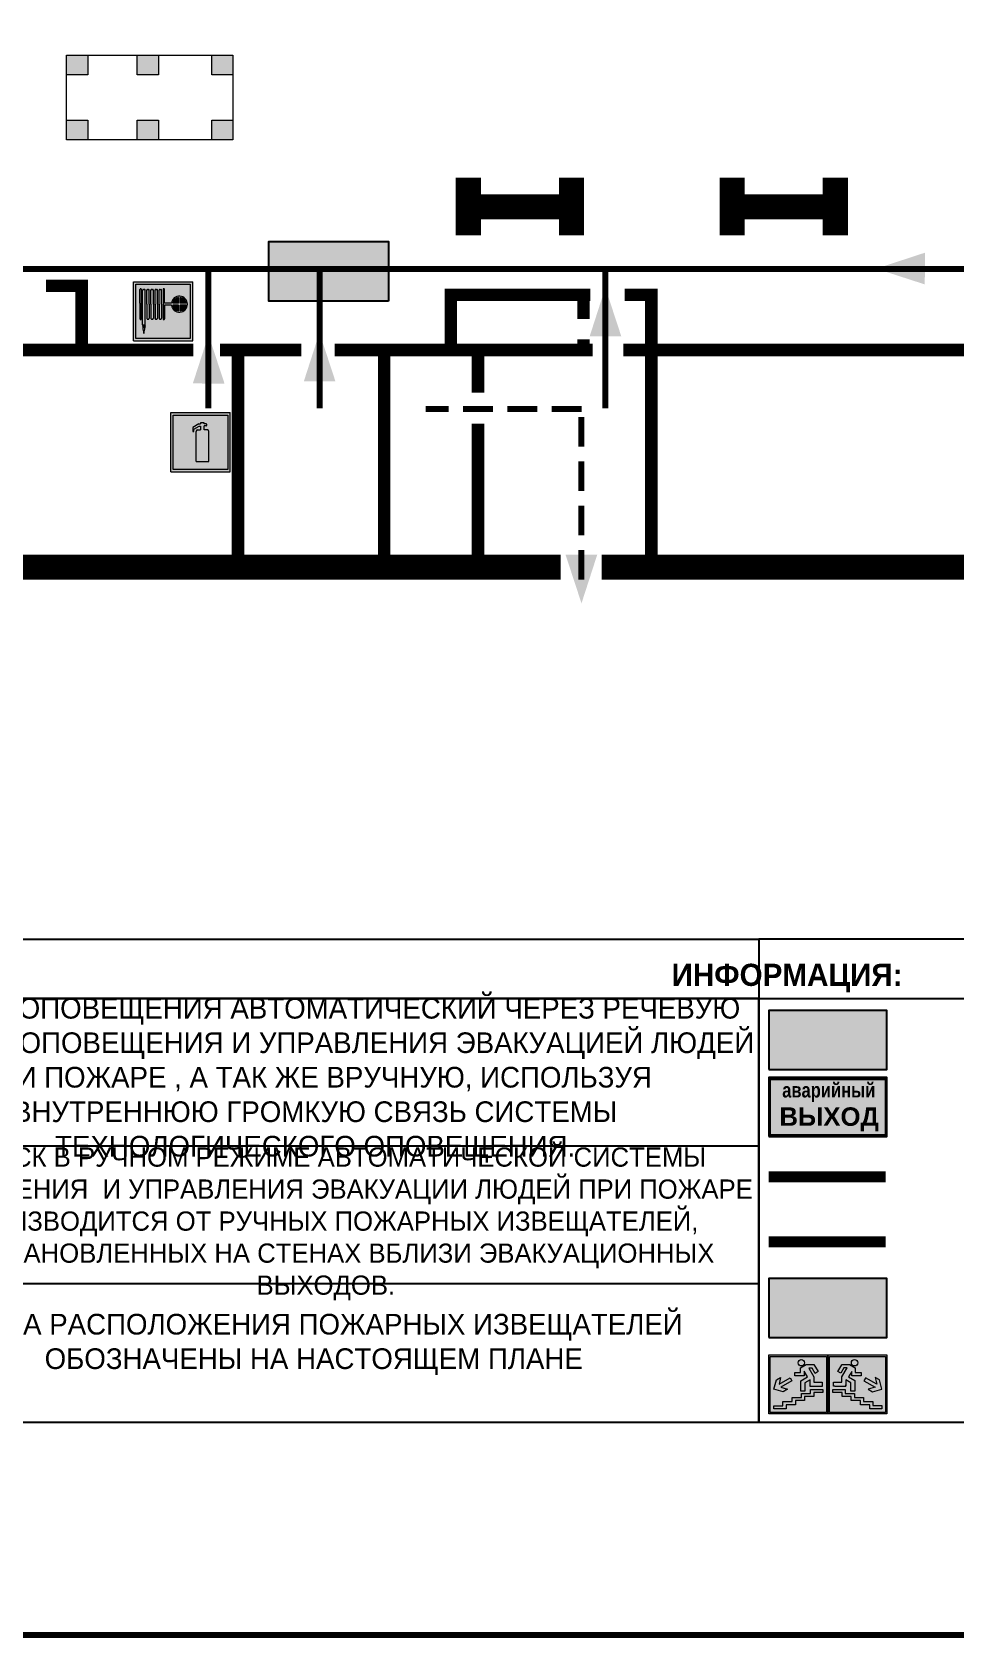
# Model space of a CAD drawing. Header units: millimetres. Extents: x 13114 to 67229, y 22859 to 38520.
# Drawn here: x 28498.7 to 28623.6, y 24276.1 to 24493.1 of the extents above; entities that cross this region are included whole.
import ezdxf

# ---------------------------------------------------------------- set-up
doc = ezdxf.new("R2010")
doc.units = ezdxf.units.MM
doc.linetypes.add('GOST2.303 4', pattern=[7, 5, -2, 0])
doc.linetypes.add('{ Wide Dash }', pattern=[12, 4, -2, 4, -2])
doc.layers.add('План_Штампы', color=7, linetype='Continuous')
doc.styles.add('обычный', font='arial.ttf')

# ---------------------------------------------------------------- blocks, each defined once
blk = doc.blocks.new('A$C41C009D9')
at = {"true_color": 0xffffff}
blk.add_hatch(color=7, dxfattribs=at).paths.add_polyline_path([(0, 8), (-16, 8), (-16, 0), (0, 0)])
h = blk.add_hatch(color=126)
h.dxf.hatch_style = 1
h.paths.add_polyline_path([(-15.8, 7.8), (-15.8, 0.2), (-0.2, 0.2), (-0.2, 7.8)])
at = {"color": 126}
for points in [[(-16, 0), (0, 0), (0, 8), (-16, 8)], [(-16, 0), (0, 0), (0, 8), (-16, 8)], [(-15.8, 7.8), (-0.2, 7.8), (-0.2, 0.2), (-15.8, 0.2)]]:
    blk.add_lwpolyline(points, close=True, dxfattribs=at)
at = {"color": 7, "true_color": 0xffffff, "insert": (-15.8, 7.3), "char_height": 2.5, "width": 15.5999, "attachment_point": 1, "style": 'обычный'}
blk.add_mtext('\\pi1.6133;{\\fArial|b1|i0|c204|p34;\\H0.8x;\\W0.8;аварийный\\H1.25x;\\W1;\\P\\pi1.2327;ВЫХОД}', dxfattribs=at)
blk = doc.blocks.new('A$C32E8229D')
at = {"true_color": 0xffffff}
blk.add_hatch(color=7, dxfattribs=at).paths.add_polyline_path([(0, 0), (0, -8), (16, -8), (16, 0)])
h = blk.add_hatch(color=126)
h.paths.add_polyline_path([(0.2, -0.2), (15.8, -0.2), (15.8, -7.8), (0.2, -7.8)])
h.paths.add_polyline_path([(13.49, -2.05), (12.08, -2.05), (11.37, -2.63, 0.162397), (11.29, -2.84), (11.29, -3.63), (10.35, -3.63), (10.35, -4.05), (11.68, -4.05), (11.68, -3.48), (12.26, -4.28), (11.29, -5.1), (11.29, -6.78), (11.85, -6.78), (11.85, -5.44), (12.8, -4.64), (12.8, -5.94), (14.46, -5.94), (14.46, -5.39), (13.45, -5.39), (13.45, -3.97), (12.46, -2.59), (13.15, -2.59), (13.69, -3.34), (14.18, -3)], flags=16)
h.paths.add_polyline_path([(10.74, -1.82, 1), (11.8, -1.82, 1)], flags=16)
h.paths.add_polyline_path([(9.39, -3.59), (5.99, -3.59), (6.56, -3.03), (5.91, -3.03), (5.1, -3.83), (5.91, -4.64), (6.56, -4.64), (5.99, -4.09), (9.39, -4.09)], flags=16)
h.paths.add_polyline_path([(4.29, -1.08), (1.72, -1.08), (1.72, -6.6), (4.29, -6.6)], flags=16)
at = {"color": 126}
blk.add_lwpolyline([(16, -8), (0, -8), (0, 0), (16, 0)], close=True, dxfattribs=at)
blk = doc.blocks.new('A$C7B4425F7')
at = {"true_color": 0xffffff}
blk.add_hatch(color=7, dxfattribs=at).paths.add_polyline_path([(0, 0), (-16, 0), (-16, -8), (0, -8)])
h = blk.add_hatch(color=126)
h.paths.add_polyline_path([(-0.2, -0.2), (-15.8, -0.2), (-15.8, -7.8), (-0.2, -7.8)])
h.paths.add_polyline_path([(-11.76, -2.03), (-11.76, -3.66), (-11.17, -3.66, -0.568275), (-11.17, -6.18), (-12.58, -6.18), (-12.58, -2.03)], flags=16)
h.paths.add_polyline_path([(-13.33, -4.12, -0.495768), (-13.59, -6.18), (-15.03, -6.18), (-15.03, -2.03), (-13.59, -2.03, -0.487973)], flags=16)
h.paths.add_polyline_path([(-10.25, -2.03), (-9.48, -2.03), (-9.48, -6.18), (-10.25, -6.18)], flags=16)
h.paths.add_polyline_path([(-13.84, -3.69), (-14.24, -3.69), (-14.24, -3.03), (-13.9, -3.03, -0.692621)], flags=0)
h.paths.add_polyline_path([(-9.15, -2.03), (-8.4, -2.03), (-8.04, -3.07), (-7.68, -2.03), (-6.93, -2.03), (-7.64, -4.1), (-6.93, -6.18), (-7.68, -6.18), (-8.04, -5.14), (-8.4, -6.18), (-9.15, -6.18), (-8.44, -4.1)], flags=16)
h.paths.add_polyline_path([(-11.76, -4.46), (-11.42, -4.46, -0.692621), (-11.36, -5.12), (-11.76, -5.12)], flags=0)
h.paths.add_polyline_path([(-13.9, -5.2), (-14.24, -5.2), (-14.24, -4.55), (-13.84, -4.55, -0.708038)], flags=0)
edge = h.paths.add_edge_path(flags=16)
edge.add_ellipse((-5.51, -4.08), major_axis=(0, 2.05), ratio=0.586184, start_angle=0, end_angle=360)
edge = h.paths.add_edge_path(flags=0)
edge.add_ellipse((-5.51, -4.08), major_axis=(0, 1.14), ratio=0.454828, start_angle=0, end_angle=360)
h.paths.add_polyline_path([(-4.13, -4.96, 0.377264), (-3.48, -4.52, 0.0555), (-3.16, -2.03), (-1.66, -2.03), (-1.66, -4.96), (-0.96, -4.96), (-0.96, -7.01), (-1.75, -7.01), (-1.75, -6.18), (-3.3, -6.18), (-3.3, -7.02), (-4.13, -7.02)], flags=16)
h.paths.add_polyline_path([(-2.73, -2.91), (-2.28, -2.91), (-2.28, -4.96), (-3.05, -4.96, 0.079136)], flags=0)
at = {"color": 126}
blk.add_lwpolyline([(-16, -8), (0, -8), (0, 0), (-16, 0)], close=True, dxfattribs=at)
blk = doc.blocks.new('вниз 3')
at = {"lineweight": 0, "true_color": 0xffffff}
h = blk.add_hatch(color=7, dxfattribs=at)
h.dxf.hatch_style = 1
h.paths.add_polyline_path([(40997.5, -4475.69), (40997.25, -4475.28), (40995.76, -4476.15), (40995.97, -4475.23), (40995.39, -4475.56), (40995.05, -4476.83), (40996.33, -4477.17), (40996.91, -4476.83), (40996, -4476.55)], flags=0)
h.paths.add_polyline_path([(40999.81, -4473.95), (41000.22, -4473.95), (41000.64, -4474.67), (41001.03, -4474.43), (41000.46, -4473.49), (41000.42, -4473.49), (40999.43, -4473.49), (40998.68, -4473.92), (40998.68, -4474.57), (40997.88, -4474.57), (40997.88, -4475), (40999.14, -4475), (40999.14, -4474.43), (40999.14, -4474.38), (40999.59, -4475.15), (40998.72, -4475.67), (40998.72, -4477.06), (40999.24, -4477.06), (40999.24, -4475.96), (40999.95, -4475.56), (40999.95, -4476.43), (41001.61, -4476.43), (41001.61, -4475.88), (41000.47, -4475.88), (41000.47, -4475.12)], flags=0)
h.paths.add_polyline_path([(40999.2, -4473.24, 1), (40998.35, -4473.24, 1)], flags=0)
h.paths.add_polyline_path([(41000.46, -4477.26), (41001.69, -4477.26), (41001.69, -4476.84), (41000.03, -4476.84), (41000.03, -4477.39), (40998.78, -4477.39), (40998.78, -4477.95), (40997.53, -4477.95), (40997.53, -4478.5), (40996.29, -4478.5), (40996.29, -4479.06), (40995.05, -4479.06), (40995.05, -4479.48), (40995.29, -4479.48), (40996.72, -4479.48), (40996.72, -4478.92), (40997.97, -4478.92), (40997.97, -4478.36), (40999.2, -4478.36), (40999.2, -4477.81), (41000.46, -4477.81)], flags=0)
h.paths.add_polyline_path([(41002.37, -4472.17), (40994.37, -4472.17), (40994.37, -4480.17), (41002.37, -4480.17)])
h.paths.add_polyline_path([(41002.16, -4479.96), (40994.57, -4479.96), (40994.57, -4472.37), (41002.16, -4472.37)], flags=16)
h.paths.add_polyline_path([(41001.61, -4475.88), (41001.61, -4476.43), (40999.95, -4476.43), (40999.95, -4475.56), (40999.24, -4475.96), (40999.24, -4477.06), (40998.72, -4477.06), (40998.72, -4475.67), (40999.59, -4475.15), (40999.14, -4474.38), (40999.14, -4474.43), (40999.14, -4475), (40997.88, -4475), (40997.88, -4474.57), (40998.68, -4474.57), (40998.68, -4473.92), (40999.43, -4473.49), (41000.42, -4473.49), (41000.46, -4473.49), (41001.03, -4474.43), (41000.64, -4474.67), (41000.22, -4473.95), (40999.81, -4473.95), (41000.47, -4475.12), (41000.47, -4475.88)], flags=0)
h.paths.add_polyline_path([(41001.69, -4476.84), (41001.69, -4477.26), (41000.46, -4477.26), (41000.46, -4477.81), (40999.2, -4477.81), (40999.2, -4478.36), (40997.97, -4478.36), (40997.97, -4478.92), (40996.72, -4478.92), (40996.72, -4479.48), (40995.05, -4479.48), (40995.05, -4479.06), (40996.29, -4479.06), (40996.29, -4478.5), (40997.53, -4478.5), (40997.53, -4477.95), (40998.78, -4477.95), (40998.78, -4477.39), (41000.03, -4477.39), (41000.03, -4476.84)], flags=0)
h.paths.add_polyline_path([(40998.35, -4473.24, -1), (40999.2, -4473.24, -1)], flags=0)
h.paths.add_polyline_path([(40997.5, -4475.69), (40996, -4476.55), (40996.91, -4476.83), (40996.33, -4477.17), (40995.05, -4476.83), (40995.39, -4475.56), (40995.97, -4475.23), (40995.76, -4476.15), (40997.25, -4475.28)], flags=0)
at = {"lineweight": 0}
h = blk.add_hatch(color=126, dxfattribs=at)
h.dxf.hatch_style = 1
h.paths.add_polyline_path([(41002.16, -4472.37), (40994.57, -4472.37), (40994.57, -4479.96), (41002.16, -4479.96)])
h.paths.add_polyline_path([(40995.97, -4475.23), (40995.76, -4476.15), (40997.25, -4475.28), (40997.5, -4475.69), (40996, -4476.55), (40996.91, -4476.83), (40996.33, -4477.17), (40995.05, -4476.83), (40995.39, -4475.56)], flags=16)
h.paths.add_polyline_path([(40997.88, -4474.57), (40998.68, -4474.57), (40998.68, -4473.92), (40999.43, -4473.49), (41000.42, -4473.49), (41000.46, -4473.49), (41001.03, -4474.43), (41000.64, -4474.67), (41000.22, -4473.95), (40999.81, -4473.95), (41000.47, -4475.12), (41000.47, -4475.88), (41001.61, -4475.88), (41001.61, -4476.43), (40999.95, -4476.43), (40999.95, -4475.56), (40999.24, -4475.96), (40999.24, -4477.06), (40998.72, -4477.06), (40998.72, -4475.67), (40999.59, -4475.15), (40999.14, -4474.38), (40999.14, -4474.43), (40999.14, -4475), (40997.88, -4475)], flags=16)
h.paths.add_polyline_path([(40998.35, -4473.24, -1), (40999.2, -4473.24, -1)], flags=16)
h.paths.add_polyline_path([(40997.53, -4477.95), (40998.78, -4477.95), (40998.78, -4477.39), (41000.03, -4477.39), (41000.03, -4476.84), (41001.69, -4476.84), (41001.69, -4477.26), (41000.46, -4477.26), (41000.46, -4477.81), (40999.2, -4477.81), (40999.2, -4478.36), (40997.97, -4478.36), (40997.97, -4478.92), (40996.72, -4478.92), (40996.72, -4479.48), (40995.05, -4479.48), (40995.05, -4479.06), (40996.29, -4479.06), (40996.29, -4478.5), (40997.53, -4478.5)], flags=16)
at = {"lineweight": 0, "true_color": 0xffffff}
h = blk.add_hatch(color=7, dxfattribs=at)
h.dxf.hatch_style = 1
h.paths.add_polyline_path([(40999.2, -4473.24, 1), (40998.35, -4473.24, 1)])
h.paths.add_polyline_path([(40999.81, -4473.95), (41000.22, -4473.95), (41000.64, -4474.67), (41001.03, -4474.43), (41000.46, -4473.49), (41000.42, -4473.49), (40999.43, -4473.49), (40998.68, -4473.92), (40998.68, -4474.57), (40997.88, -4474.57), (40997.88, -4475), (40999.14, -4475), (40999.14, -4474.43), (40999.14, -4474.38), (40999.59, -4475.15), (40998.72, -4475.67), (40998.72, -4477.06), (40999.24, -4477.06), (40999.24, -4475.96), (40999.95, -4475.56), (40999.95, -4476.43), (41001.61, -4476.43), (41001.61, -4475.88), (41000.47, -4475.88), (41000.47, -4475.12)])
h.paths.add_polyline_path([(40999.2, -4477.81), (41000.46, -4477.81), (41000.46, -4477.26), (41001.69, -4477.26), (41001.69, -4476.84), (41000.03, -4476.84), (41000.03, -4477.39), (40998.78, -4477.39), (40998.78, -4477.95), (40997.53, -4477.95), (40997.53, -4478.5), (40996.29, -4478.5), (40996.29, -4479.06), (40995.05, -4479.06), (40995.05, -4479.48), (40995.29, -4479.48), (40996.72, -4479.48), (40996.72, -4478.92), (40997.97, -4478.92), (40997.97, -4478.36), (40999.2, -4478.36)])
h.paths.add_polyline_path([(40997.5, -4475.69), (40997.25, -4475.28), (40995.76, -4476.15), (40995.97, -4475.23), (40995.39, -4475.56), (40995.05, -4476.83), (40996.33, -4477.17), (40996.91, -4476.83), (40996, -4476.55)])
at = {"color": 126, "lineweight": 0}
for points in [[(40994.37, -4472.17), (41002.37, -4472.17), (41002.37, -4480.17), (40994.37, -4480.17)], [(40994.57, -4472.37), (41002.16, -4472.37), (41002.16, -4479.96), (40994.57, -4479.96)]]:
    blk.add_lwpolyline(points, close=True, dxfattribs=at)
for points in [[(40999.14, -4474.43), (40999.14, -4475), (40997.88, -4475), (40997.88, -4474.57), (40998.68, -4474.57), (40998.68, -4473.92), (40999.43, -4473.49), (41000.42, -4473.49), (41000.46, -4473.49), (41001.03, -4474.43), (41000.64, -4474.67), (41000.22, -4473.95), (40999.81, -4473.95), (41000.47, -4475.12), (41000.47, -4475.88), (41001.61, -4475.88), (41001.61, -4476.43), (40999.95, -4476.43), (40999.95, -4475.56), (40999.24, -4475.96), (40999.24, -4477.06), (40998.72, -4477.06), (40998.72, -4475.67), (40999.59, -4475.15), (40999.14, -4474.38), (40999.14, -4474.43)], [(40995.05, -4476.83), (40995.39, -4475.56), (40995.97, -4475.23), (40995.76, -4476.15), (40997.25, -4475.28), (40997.5, -4475.69), (40996, -4476.55), (40996.91, -4476.83), (40996.33, -4477.17), (40995.05, -4476.83)], [(40995.29, -4479.48), (40995.05, -4479.48), (40995.05, -4479.06), (40996.29, -4479.06), (40996.29, -4478.5), (40997.53, -4478.5), (40997.53, -4477.95), (40998.78, -4477.95), (40998.78, -4477.39), (41000.03, -4477.39), (41000.03, -4476.84), (41001.69, -4476.84), (41001.69, -4477.26), (41000.46, -4477.26), (41000.46, -4477.81), (40999.2, -4477.81), (40999.2, -4478.36), (40997.97, -4478.36), (40997.97, -4478.92), (40996.72, -4478.92), (40996.72, -4479.48), (40995.05, -4479.48)]]:
    blk.add_lwpolyline(points, dxfattribs=at)
blk.add_circle((40998.77, -4473.24), 0.426, dxfattribs=at)
blk = doc.blocks.new('вниз')
at = {"lineweight": 0, "true_color": 0xffffff}
h = blk.add_hatch(color=7, dxfattribs=at)
h.dxf.hatch_style = 1
h.paths.add_polyline_path([(40994.51, -4472.22), (40986.51, -4472.22), (40986.51, -4480.22), (40994.51, -4480.22)])
h.paths.add_polyline_path([(40994.31, -4472.42), (40994.31, -4480.01), (40986.71, -4480.01), (40986.71, -4472.42)], flags=16)
h.paths.add_polyline_path([(40988.43, -4473.53), (40989.43, -4473.53), (40990.19, -4473.96), (40990.19, -4474.6), (40991, -4474.6), (40991, -4475.06), (40989.73, -4475.06), (40989.73, -4474.46), (40989.3, -4475.18), (40990.17, -4475.7), (40990.17, -4477.11), (40989.63, -4477.11), (40989.63, -4476.01), (40988.94, -4475.59), (40988.94, -4476.46), (40988.94, -4476.46), (40987.47, -4476.46), (40987.26, -4476.46), (40987.26, -4475.92), (40988.4, -4475.92), (40988.4, -4475.2), (40989.1, -4473.99), (40988.66, -4473.99), (40988.24, -4474.7), (40987.86, -4474.47), (40988.41, -4473.56)], flags=0)
h.paths.add_polyline_path([(40990.55, -4473.29, -1), (40989.69, -4473.29, -1)], flags=0)
h.paths.add_polyline_path([(40988.85, -4476.89), (40988.85, -4477.43), (40990.1, -4477.43), (40990.1, -4477.99), (40991.34, -4477.99), (40991.34, -4478.54), (40992.59, -4478.54), (40992.59, -4479.09), (40993.83, -4479.09), (40993.83, -4479.52), (40992.17, -4479.52), (40992.17, -4478.97), (40990.91, -4478.97), (40990.91, -4478.41), (40989.68, -4478.41), (40989.68, -4477.86), (40988.43, -4477.86), (40988.43, -4477.31), (40987.6, -4477.31), (40987.18, -4477.31), (40987.18, -4476.89)], flags=0)
h.paths.add_polyline_path([(40991.61, -4475.33), (40993.12, -4476.2), (40992.9, -4475.27), (40993.48, -4475.6), (40993.83, -4476.88), (40992.56, -4477.22), (40991.97, -4476.88), (40992.9, -4476.61), (40991.38, -4475.74), (40991.58, -4475.39)], flags=0)
h.paths.add_polyline_path([(40990.19, -4473.96), (40989.43, -4473.53), (40988.43, -4473.53), (40988.41, -4473.56), (40987.86, -4474.47), (40988.24, -4474.7), (40988.66, -4473.99), (40989.1, -4473.99), (40988.4, -4475.2), (40988.4, -4475.92), (40987.26, -4475.92), (40987.26, -4476.46), (40987.47, -4476.46), (40988.94, -4476.46), (40988.94, -4476.27), (40988.94, -4475.59), (40989.63, -4476.01), (40989.63, -4477.11), (40990.17, -4477.11), (40990.17, -4475.7), (40989.3, -4475.18), (40989.73, -4474.46), (40989.73, -4475.06), (40991, -4475.06), (40991, -4474.6), (40990.19, -4474.6)], flags=0)
h.paths.add_polyline_path([(40990.55, -4473.29, 1), (40989.69, -4473.29, 1)], flags=0)
h.paths.add_polyline_path([(40991.61, -4475.33), (40991.58, -4475.39), (40991.38, -4475.74), (40992.9, -4476.61), (40991.97, -4476.88), (40992.56, -4477.22), (40993.83, -4476.88), (40993.48, -4475.6), (40992.9, -4475.27), (40993.12, -4476.2)], flags=0)
h.paths.add_polyline_path([(40990.1, -4477.43), (40988.85, -4477.43), (40988.85, -4476.89), (40987.18, -4476.89), (40987.18, -4477.31), (40987.6, -4477.31), (40988.43, -4477.31), (40988.43, -4477.86), (40989.68, -4477.86), (40989.68, -4478.41), (40990.91, -4478.41), (40990.91, -4478.97), (40992.17, -4478.97), (40992.17, -4479.52), (40993.83, -4479.52), (40993.83, -4479.09), (40992.59, -4479.09), (40992.59, -4478.54), (40991.34, -4478.54), (40991.34, -4477.99), (40990.1, -4477.99)], flags=0)
at = {"lineweight": 0}
h = blk.add_hatch(color=126, dxfattribs=at)
h.dxf.hatch_style = 1
h.paths.add_polyline_path([(40994.31, -4472.42), (40986.71, -4472.42), (40986.71, -4480.01), (40994.31, -4480.01)])
h.paths.add_polyline_path([(40988.43, -4473.53), (40989.43, -4473.53), (40990.19, -4473.96), (40990.19, -4474.6), (40991, -4474.6), (40991, -4475.06), (40989.73, -4475.06), (40989.73, -4474.46), (40989.3, -4475.18), (40990.17, -4475.7), (40990.17, -4477.11), (40989.63, -4477.11), (40989.63, -4476.01), (40988.94, -4475.59), (40988.94, -4476.46), (40988.94, -4476.46), (40987.47, -4476.46), (40987.26, -4476.46), (40987.26, -4475.92), (40988.4, -4475.92), (40988.4, -4475.2), (40989.1, -4473.99), (40988.66, -4473.99), (40988.24, -4474.7), (40987.86, -4474.47), (40988.41, -4473.56)], flags=16)
h.paths.add_polyline_path([(40990.55, -4473.29, -1), (40989.69, -4473.29, -1)], flags=16)
h.paths.add_polyline_path([(40988.85, -4476.89), (40988.85, -4477.43), (40990.1, -4477.43), (40990.1, -4477.99), (40991.34, -4477.99), (40991.34, -4478.54), (40992.59, -4478.54), (40992.59, -4479.09), (40993.83, -4479.09), (40993.83, -4479.52), (40992.17, -4479.52), (40992.17, -4478.97), (40990.91, -4478.97), (40990.91, -4478.41), (40989.68, -4478.41), (40989.68, -4477.86), (40988.43, -4477.86), (40988.43, -4477.31), (40987.6, -4477.31), (40987.18, -4477.31), (40987.18, -4476.89)], flags=16)
h.paths.add_polyline_path([(40991.61, -4475.33), (40993.12, -4476.2), (40992.9, -4475.27), (40993.48, -4475.6), (40993.83, -4476.88), (40992.56, -4477.22), (40991.97, -4476.88), (40992.9, -4476.61), (40991.38, -4475.74), (40991.58, -4475.39)], flags=16)
at = {"lineweight": 0, "true_color": 0xffffff}
h = blk.add_hatch(color=7, dxfattribs=at)
h.dxf.hatch_style = 1
h.paths.add_polyline_path([(40989.73, -4474.46), (40989.73, -4475.06), (40991, -4475.06), (40991, -4474.6), (40990.19, -4474.6), (40990.19, -4473.96), (40989.43, -4473.53), (40988.43, -4473.53), (40988.41, -4473.56), (40987.86, -4474.47), (40988.24, -4474.7), (40988.66, -4473.99), (40989.1, -4473.99), (40988.4, -4475.2), (40988.4, -4475.92), (40987.26, -4475.92), (40987.26, -4476.46), (40987.47, -4476.46), (40988.94, -4476.46), (40988.94, -4475.59), (40989.63, -4476.01), (40989.63, -4477.11), (40990.17, -4477.11), (40990.17, -4475.7), (40989.3, -4475.18)])
h.paths.add_polyline_path([(40989.69, -4473.29, 1), (40990.55, -4473.29, 1)])
h.paths.add_polyline_path([(40991.61, -4475.33), (40991.58, -4475.39), (40991.38, -4475.74), (40992.9, -4476.61), (40991.97, -4476.88), (40992.56, -4477.22), (40993.83, -4476.88), (40993.48, -4475.6), (40992.9, -4475.27), (40993.12, -4476.2)])
h.paths.add_polyline_path([(40990.1, -4477.43), (40988.85, -4477.43), (40988.85, -4476.89), (40987.18, -4476.89), (40987.18, -4477.31), (40987.6, -4477.31), (40988.43, -4477.31), (40988.43, -4477.86), (40989.68, -4477.86), (40989.68, -4478.41), (40990.91, -4478.41), (40990.91, -4478.97), (40992.17, -4478.97), (40992.17, -4479.52), (40993.83, -4479.52), (40993.83, -4479.09), (40992.59, -4479.09), (40992.59, -4478.54), (40991.34, -4478.54), (40991.34, -4477.99), (40990.1, -4477.99)])
at = {"color": 126, "lineweight": 0}
for points in [[(40986.51, -4472.22), (40994.51, -4472.22), (40994.51, -4480.22), (40986.51, -4480.22)], [(40986.71, -4472.42), (40994.31, -4472.42), (40994.31, -4480.01), (40986.71, -4480.01)]]:
    blk.add_lwpolyline(points, close=True, dxfattribs=at)
for points in [[(40987.47, -4476.46), (40987.26, -4476.46), (40987.26, -4475.92), (40988.4, -4475.92), (40988.4, -4475.2), (40989.1, -4473.99), (40988.66, -4473.99), (40988.24, -4474.7), (40987.86, -4474.47), (40988.41, -4473.56), (40988.43, -4473.53), (40989.43, -4473.53), (40990.19, -4473.96), (40990.19, -4474.6), (40991, -4474.6), (40991, -4475.06), (40989.73, -4475.06), (40989.73, -4474.46), (40989.3, -4475.18), (40990.17, -4475.7), (40990.17, -4477.11), (40989.63, -4477.11), (40989.63, -4476.01), (40988.94, -4475.59), (40988.94, -4476.46)], [(40991.58, -4475.39), (40991.38, -4475.74), (40992.9, -4476.61), (40991.97, -4476.88), (40992.56, -4477.22), (40993.83, -4476.88), (40993.48, -4475.6), (40992.9, -4475.27), (40993.12, -4476.2), (40991.61, -4475.33), (40991.58, -4475.39)], [(40987.6, -4477.31), (40987.18, -4477.31), (40987.18, -4476.89), (40988.85, -4476.89), (40988.85, -4477.43), (40990.1, -4477.43), (40990.1, -4477.99), (40991.34, -4477.99), (40991.34, -4478.54), (40992.59, -4478.54), (40992.59, -4479.09), (40993.83, -4479.09), (40993.83, -4479.52), (40992.17, -4479.52), (40992.17, -4478.97), (40990.91, -4478.97), (40990.91, -4478.41), (40989.68, -4478.41), (40989.68, -4477.86), (40988.43, -4477.86), (40988.43, -4477.31), (40987.6, -4477.31)], [(40987.47, -4476.46), (40988.94, -4476.46), (40988.94, -4476.27)]]:
    blk.add_lwpolyline(points, dxfattribs=at)
blk.add_circle((40990.12, -4473.29), 0.432, dxfattribs=at)
blk = doc.blocks.new('A$C37112FD5')
at = {"true_color": 0xf5f5ff}
h = blk.add_hatch(color=7, dxfattribs=at)
h.dxf.hatch_style = 1
h.paths.add_polyline_path([(12.8, -7.4), (0, -7.4), (0, -20.2), (12.8, -20.2)])
h.paths.add_polyline_path([(12.29, -7.91), (12.29, -19.69), (0.51, -19.69), (0.51, -7.91)], flags=16)
h.paths.add_polyline_path([(4.98, -9.04, -0.42597), (5.17, -9.22), (5.17, -12.25), (5.17, -15.29, -0.432244), (4.98, -15.47), (4.83, -15.47, -0.42597), (4.64, -15.29), (4.64, -12.25), (4.64, -9.22, -0.432244), (4.83, -9.04)], flags=0)
h.paths.add_polyline_path([(4.28, -9.22), (4.28, -12.25), (4.28, -15.29, -0.432244), (4.09, -15.47), (3.94, -15.47, -0.42597), (3.75, -15.29), (3.75, -12.25), (3.75, -9.22, -0.432244), (3.94, -9.04), (4.09, -9.04, -0.42597)], flags=0)
h.paths.add_polyline_path([(5.72, -9.04), (5.87, -9.04, -0.42597), (6.06, -9.22), (6.06, -12.25), (6.06, -15.29, -0.432244), (5.87, -15.47), (5.72, -15.47, -0.42597), (5.53, -15.29), (5.53, -12.25), (5.53, -9.22, -0.432244)], flags=0)
h.paths.add_polyline_path([(6.42, -8.9), (6.5, -8.9, -0.42597), (6.69, -9.08), (6.69, -12.03), (8.21, -12.03, -15.824349), (8.21, -12.47), (6.69, -12.47), (6.69, -15.42, -0.432244), (6.5, -15.6), (6.42, -15.6)], flags=0)
h.paths.add_polyline_path([(3.39, -9.22), (3.39, -12.25), (3.39, -15.29, -0.432244), (3.2, -15.47), (3.05, -15.47, -0.42597), (2.85, -15.29), (2.85, -12.25), (2.85, -9.22, -0.432244), (3.05, -9.04), (3.2, -9.04, -0.42597)], flags=0)
h.paths.add_polyline_path([(2.5, -9.22), (2.5, -16.71), (1.96, -16.71), (1.96, -9.22, -0.432244), (2.15, -9.04), (2.31, -9.04, -0.42597)], flags=0)
h.paths.add_polyline_path([(1.61, -8.9), (1.61, -15.6), (1.57, -15.6, -0.42597), (1.37, -15.42), (1.37, -12.03), (1.37, -9.09, -0.432244), (1.57, -8.9)], flags=0)
h.paths.add_polyline_path([(9.76, -10.81), (9.76, -12.03), (8.49, -12.03, -0.336371)], flags=0)
h.paths.add_polyline_path([(8.49, -12.47), (9.76, -12.47), (9.76, -13.7, -0.336371)], flags=0)
h.paths.add_polyline_path([(10.11, -10.81, -0.336371), (11.38, -12.03), (10.11, -12.03)], flags=0)
h.paths.add_polyline_path([(10.11, -12.47), (11.38, -12.47, -0.336371), (10.11, -13.7)], flags=0)
h.paths.add_polyline_path([(2.5, -16.84), (2.5, -17.05), (1.97, -17.05), (1.97, -16.84)], flags=0)
h.paths.add_polyline_path([(2.5, -17.24, -0.033778), (2.24, -18.6, -0.033778), (1.97, -17.24)], flags=0)
h = blk.add_hatch(color=242)
h.dxf.hatch_style = 1
h.paths.add_polyline_path([(12.29, -7.91), (0.51, -7.91), (0.51, -19.69), (12.29, -19.69)])
h.paths.add_polyline_path([(6.42, -15.6), (6.42, -8.9), (6.5, -8.9, -0.42597), (6.69, -9.08), (6.69, -12.03), (8.21, -12.03, -15.824349), (8.21, -12.47), (6.69, -12.47), (6.69, -15.42, -0.432244), (6.5, -15.6)], flags=16)
h.paths.add_polyline_path([(5.87, -15.47), (5.72, -15.47, -0.42597), (5.53, -15.29), (5.53, -12.25), (5.53, -9.22, -0.432244), (5.72, -9.04), (5.87, -9.04, -0.42597), (6.06, -9.22), (6.06, -12.25), (6.06, -15.29, -0.432244)], flags=16)
h.paths.add_polyline_path([(4.98, -15.47), (4.83, -15.47, -0.42597), (4.64, -15.29), (4.64, -12.25), (4.64, -9.22, -0.432244), (4.83, -9.04), (4.98, -9.04, -0.42597), (5.17, -9.22), (5.17, -12.25), (5.17, -15.29, -0.432244)], flags=16)
h.paths.add_polyline_path([(4.09, -15.47), (3.94, -15.47, -0.42597), (3.75, -15.29), (3.75, -12.25), (3.75, -9.22, -0.432244), (3.94, -9.04), (4.09, -9.04, -0.42597), (4.28, -9.22), (4.28, -12.25), (4.28, -15.29, -0.432244)], flags=16)
h.paths.add_polyline_path([(3.2, -15.47), (3.05, -15.47, -0.42597), (2.85, -15.29), (2.85, -12.25), (2.85, -9.22, -0.432244), (3.05, -9.04), (3.2, -9.04, -0.42597), (3.39, -9.22), (3.39, -12.25), (3.39, -15.29, -0.432244)], flags=16)
h.paths.add_polyline_path([(2.5, -17.05), (1.97, -17.05), (1.97, -16.84), (2.5, -16.84)], flags=16)
h.paths.add_polyline_path([(2.5, -17.24, -0.033778), (2.24, -18.6, -0.033778), (1.97, -17.24)], flags=16)
h.paths.add_polyline_path([(2.5, -16.71), (1.96, -16.71), (1.96, -9.22, -0.432244), (2.15, -9.04), (2.31, -9.04, -0.42597), (2.5, -9.22)], flags=16)
h.paths.add_polyline_path([(1.61, -15.6), (1.57, -15.6, -0.42597), (1.37, -15.42), (1.37, -12.03), (1.37, -9.09, -0.432244), (1.57, -8.9), (1.61, -8.9)], flags=16)
h.paths.add_polyline_path([(8.49, -12.47), (9.76, -12.47), (9.76, -13.7, -0.336371)], flags=0)
h.paths.add_polyline_path([(10.11, -13.7), (10.11, -12.47), (11.38, -12.47, -0.336371)], flags=0)
h.paths.add_polyline_path([(8.49, -12.03, -0.336371), (9.76, -10.81), (9.76, -12.03)], flags=0)
h.paths.add_polyline_path([(10.11, -12.03), (10.11, -10.81, -0.336371), (11.38, -12.03)], flags=0)
h = blk.add_hatch(color=7, dxfattribs=at)
h.dxf.hatch_style = 1
h.paths.add_polyline_path([(1.61, -8.9), (1.57, -8.9, 0.432244), (1.37, -9.09), (1.37, -12.03), (1.37, -15.42, 0.42597), (1.57, -15.6), (1.61, -15.6)])
h.paths.add_polyline_path([(2.5, -9.22, 0.42597), (2.31, -9.04), (2.15, -9.04, 0.432244), (1.96, -9.22), (1.96, -16.71), (2.5, -16.71)])
h.paths.add_polyline_path([(2.5, -16.84), (1.97, -16.84), (1.97, -17.05), (2.5, -17.05)])
h.paths.add_polyline_path([(2.5, -17.24), (1.97, -17.24, 0.033778), (2.24, -18.6, 0.033778)])
h.paths.add_polyline_path([(3.39, -12.25), (3.39, -9.22, 0.42597), (3.2, -9.04), (3.05, -9.04, 0.432244), (2.85, -9.22), (2.85, -12.25), (2.85, -15.29, 0.42597), (3.05, -15.47), (3.2, -15.47, 0.432244), (3.39, -15.29)])
h.paths.add_polyline_path([(4.28, -12.25), (4.28, -9.22, 0.42597), (4.09, -9.04), (3.94, -9.04, 0.432244), (3.75, -9.22), (3.75, -12.25), (3.75, -15.29, 0.42597), (3.94, -15.47), (4.09, -15.47, 0.432244), (4.28, -15.29)])
h.paths.add_polyline_path([(5.17, -12.25), (5.17, -9.22, 0.42597), (4.98, -9.04), (4.83, -9.04, 0.432244), (4.64, -9.22), (4.64, -12.25), (4.64, -15.29, 0.42597), (4.83, -15.47), (4.98, -15.47, 0.432244), (5.17, -15.29)])
h.paths.add_polyline_path([(6.06, -12.25), (6.06, -9.22, 0.42597), (5.87, -9.04), (5.72, -9.04, 0.432244), (5.53, -9.22), (5.53, -12.25), (5.53, -15.29, 0.42597), (5.72, -15.47), (5.87, -15.47, 0.432244), (6.06, -15.29)])
h.paths.add_polyline_path([(6.69, -12.47), (8.21, -12.47, 15.824349), (8.21, -12.03), (6.69, -12.03), (6.69, -9.08, 0.42597), (6.5, -8.9), (6.42, -8.9), (6.42, -15.6), (6.5, -15.6, 0.432244), (6.69, -15.42)])
h.paths.add_polyline_path([(8.49, -12.47), (9.76, -12.47), (9.76, -13.7, -0.336371)], flags=16)
h.paths.add_polyline_path([(8.49, -12.03, -0.336371), (9.76, -10.81), (9.76, -12.03)], flags=16)
h.paths.add_polyline_path([(10.11, -12.47), (11.38, -12.47, -0.336371), (10.11, -13.7)], flags=16)
h.paths.add_polyline_path([(10.11, -12.03), (10.11, -10.81, -0.336371), (11.38, -12.03)], flags=16)
h = blk.add_hatch(color=242)
h.dxf.hatch_style = 1
h.paths.add_polyline_path([(9.76, -10.81, 0.336371), (8.49, -12.03), (9.76, -12.03)])
h.paths.add_polyline_path([(10.11, -10.81), (10.11, -12.03), (11.38, -12.03, 0.336371)])
h.paths.add_polyline_path([(11.38, -12.47), (10.11, -12.47), (10.11, -13.7, 0.336371)])
h.paths.add_polyline_path([(9.76, -12.47), (8.49, -12.47, 0.336371), (9.76, -13.7)])
at = {"color": 242, "lineweight": 5}
for p, q in [((0, -20.2), (0, -7.4)), ((0, -7.4), (12.8, -7.4)), ((1.37, -12.03), (1.37, -9.08)), ((1.57, -8.9), (1.61, -8.9)), ((1.61, -8.9), (1.61, -15.6)), ((1.96, -16.71), (1.96, -9.22)), ((2.15, -9.04), (2.31, -9.04)), ((2.5, -16.71), (2.5, -9.22)), ((2.85, -12.25), (2.85, -9.22)), ((3.05, -9.04), (3.2, -9.04)), ((3.39, -12.25), (3.39, -9.22)), ((3.75, -12.25), (3.75, -9.22)), ((3.94, -9.04), (4.09, -9.04)), ((4.28, -12.25), (4.28, -9.22)), ((4.64, -12.25), (4.64, -9.22)), ((4.83, -9.04), (4.98, -9.04)), ((5.17, -12.25), (5.17, -9.22)), ((5.53, -12.25), (5.53, -9.22)), ((5.72, -9.04), (5.87, -9.04)), ((6.06, -12.25), (6.06, -9.22)), ((6.42, -8.9), (6.42, -15.6)), ((6.5, -8.9), (6.42, -8.9)), ((6.69, -12.03), (6.69, -9.08)), ((12.8, -20.2), (12.8, -7.4)), ((1.37, -12.03), (1.37, -15.42)), ((2.85, -12.25), (2.85, -15.29)), ((3.39, -12.25), (3.39, -15.29)), ((3.75, -12.25), (3.75, -15.29)), ((4.28, -12.25), (4.28, -15.29)), ((4.64, -12.25), (4.64, -15.29)), ((5.17, -12.25), (5.17, -15.29)), ((5.53, -12.25), (5.53, -15.29)), ((6.06, -12.25), (6.06, -15.29)), ((8.21, -12.03), (6.69, -12.03)), ((8.21, -12.47), (6.69, -12.47)), ((6.69, -12.47), (6.69, -15.42)), ((9.76, -12.03), (8.49, -12.03)), ((9.76, -12.47), (8.49, -12.47)), ((9.76, -10.81), (9.76, -12.03)), ((9.76, -12.47), (9.76, -13.7)), ((10.11, -10.81), (10.11, -12.03)), ((11.38, -12.03), (10.11, -12.03)), ((11.38, -12.47), (10.11, -12.47)), ((10.11, -12.47), (10.11, -13.7)), ((1.57, -15.6), (1.61, -15.6)), ((1.96, -16.71), (2.5, -16.71)), ((1.97, -16.84), (2.5, -16.84)), ((1.97, -17.05), (1.97, -16.84)), ((2.5, -17.05), (1.97, -17.05)), ((1.97, -17.24), (2.5, -17.24)), ((2.5, -16.84), (2.5, -17.05)), ((3.05, -15.47), (3.2, -15.47)), ((3.94, -15.47), (4.09, -15.47)), ((4.83, -15.47), (4.98, -15.47)), ((5.72, -15.47), (5.87, -15.47)), ((6.42, -15.6), (6.5, -15.6)), ((0, -20.2), (12.8, -20.2))]:
    blk.add_line(p, q, dxfattribs=at)
blk.add_lwpolyline([(0.51, -7.91), (12.29, -7.91), (12.29, -19.69), (0.51, -19.69)], close=True, dxfattribs=at)
for centre, radius, start, end in [((1.56, -9.09), 0.182, 87.1027, 180.6071), ((2.15, -9.22), 0.182, 87.1027, 180.6071), ((2.32, -9.22), 0.182, 359.3929, 92.8973), ((3.04, -9.22), 0.182, 87.1027, 180.6071), ((3.21, -9.22), 0.182, 359.3929, 92.8973), ((3.93, -9.22), 0.182, 87.1027, 180.6071), ((4.1, -9.22), 0.182, 359.3929, 92.8973), ((4.82, -9.22), 0.182, 87.1027, 180.6071), ((4.99, -9.22), 0.182, 359.3929, 92.8973), ((5.71, -9.22), 0.182, 87.1027, 180.6071), ((5.88, -9.22), 0.182, 359.3929, 92.8973), ((6.51, -9.09), 0.182, 359.3929, 92.8973), ((9.93, -12.25), 1.74, 187.2319, 172.7681), ((9.93, -12.25), 1.46, 96.9927, 171.3585), ((9.93, -12.25), 1.46, 188.6415, 263.0073), ((9.93, -12.25), 1.46, 8.6415, 83.0073), ((9.93, -12.25), 1.46, 276.9927, 351.3585), ((1.56, -15.42), 0.182, 179.3929, 272.8973), ((12.17, -15.98), 10.27, 187.041, 194.7793), ((-7.7, -15.98), 10.27, 345.2207, 352.959), ((3.04, -15.29), 0.182, 179.3929, 272.8973), ((3.21, -15.29), 0.182, 267.1027, 0.6071), ((3.93, -15.29), 0.182, 179.3929, 272.8973), ((4.1, -15.29), 0.182, 267.1027, 0.6071), ((4.82, -15.29), 0.182, 179.3929, 272.8973), ((4.99, -15.29), 0.182, 267.1027, 0.6071), ((5.71, -15.29), 0.182, 179.3929, 272.8973), ((5.88, -15.29), 0.182, 267.1027, 0.6071), ((6.51, -15.42), 0.182, 267.1027, 0.6071)]:
    blk.add_arc(centre, radius, start, end, dxfattribs=at)
blk = doc.blocks.new('A$C3AD82952')
at = {"true_color": 0xf5f5ff}
h = blk.add_hatch(color=7, dxfattribs=at)
h.dxf.hatch_style = 1
h.paths.add_polyline_path([(8.21, 8.73, 0.414214), (7.89, 9.05), (7.22, 9.05), (7.22, 9.92), (7.59, 9.92, 1), (7.57, 10.36), (7.22, 10.36), (7.22, 10.6), (6.43, 10.6), (6.43, 10.36), (6.01, 10.36), (4.74, 9.59), (4.74, 8.69), (4.98, 8.73), (4.98, 9.26), (6.12, 9.91), (6.43, 9.91), (6.43, 9.05), (5.76, 9.05, 0.414214), (5.44, 8.73), (5.44, 2.2), (8.21, 2.2)], flags=0)
h.paths.add_polyline_path([(12.8, 12.8), (0, 12.8), (0, 0), (12.8, 0)])
h.paths.add_polyline_path([(0.51, 12.29), (12.29, 12.29), (12.29, 0.51), (0.51, 0.51)], flags=16)
h.paths.add_polyline_path([(4.74, 9.59), (6.01, 10.36), (6.43, 10.36), (6.43, 10.6), (7.22, 10.6), (7.22, 10.36), (7.59, 10.36, -0.94586), (7.59, 9.92), (7.22, 9.92), (7.22, 9.05), (7.89, 9.05, -0.414214), (8.21, 8.73), (8.21, 2.2), (5.44, 2.2), (5.44, 8.73, -0.414214), (5.76, 9.05), (6.43, 9.05), (6.43, 9.91), (6.12, 9.91), (4.98, 9.26), (4.98, 8.73), (4.74, 8.69)], flags=0)
h = blk.add_hatch(color=242)
h.dxf.hatch_style = 1
h.paths.add_polyline_path([(12.29, 12.29), (0.51, 12.29), (0.51, 0.51), (12.29, 0.51)])
h.paths.add_polyline_path([(4.74, 8.69), (4.74, 9.59), (6.01, 10.36), (6.43, 10.36), (6.43, 10.6), (7.22, 10.6), (7.22, 10.36), (7.59, 10.36, -0.94586), (7.59, 9.92), (7.22, 9.92), (7.22, 9.05), (7.89, 9.05, -0.414214), (8.21, 8.73), (8.21, 2.2), (5.44, 2.2), (5.44, 8.73, -0.414214), (5.76, 9.05), (6.43, 9.05), (6.43, 9.91), (6.12, 9.91), (4.98, 9.26), (4.98, 8.73)], flags=16)
h = blk.add_hatch(color=7, dxfattribs=at)
h.dxf.hatch_style = 1
h.paths.add_polyline_path([(8.21, 8.73, 0.414214), (7.89, 9.05), (7.22, 9.05), (7.22, 9.92), (7.59, 9.92, 1), (7.57, 10.36), (7.22, 10.36), (7.22, 10.6), (6.43, 10.6), (6.43, 10.36), (6.01, 10.36), (4.74, 9.59), (4.74, 8.69), (4.98, 8.73), (4.98, 9.26), (6.12, 9.91), (6.43, 9.91), (6.43, 9.05), (5.76, 9.05, 0.414214), (5.44, 8.73), (5.44, 2.2), (8.21, 2.2)])
at = {"color": 242, "lineweight": 5}
for p, q in [((0, 0), (0, 12.8)), ((0, 12.8), (12.8, 12.8)), ((7.22, 10.6), (6.43, 10.6)), ((6.43, 10.6), (6.43, 10.36)), ((7.22, 10.36), (7.22, 10.6)), ((12.8, 0), (12.8, 12.8)), ((6.01, 10.36), (4.74, 9.59)), ((4.74, 9.59), (4.74, 8.69)), ((4.74, 8.69), (4.98, 8.73)), ((4.98, 9.26), (6.12, 9.91)), ((4.98, 8.73), (4.98, 9.26)), ((5.44, 2.2), (5.44, 8.73)), ((5.76, 9.05), (6.43, 9.05)), ((6.01, 10.36), (6.43, 10.36)), ((6.12, 9.91), (6.43, 9.91)), ((6.43, 9.91), (6.43, 9.05)), ((7.59, 10.36), (7.22, 10.36)), ((7.22, 9.05), (7.22, 9.92)), ((7.59, 9.92), (7.22, 9.92)), ((7.89, 9.05), (7.22, 9.05)), ((8.21, 2.2), (8.21, 8.73)), ((0, 0), (12.8, 0)), ((5.44, 2.2), (8.21, 2.2))]:
    blk.add_line(p, q, dxfattribs=at)
blk.add_lwpolyline([(0.51, 12.29), (12.29, 12.29), (12.29, 0.51), (0.51, 0.51)], close=True, dxfattribs=at)
for centre, radius, start, end in [((5.76, 8.73), 0.32, 90, 180), ((7.58, 10.14), 0.223, 273.1875, 86.8125), ((7.89, 8.73), 0.32, 0, 90)]:
    blk.add_arc(centre, radius, start, end, dxfattribs=at)

msp = doc.modelspace()

# ---------------------------------------------------------------- hatches: boundary and pattern name
at = {"lineweight": 0}
h = msp.add_hatch(color=256, dxfattribs=at)
h.dxf.hatch_style = 1
h.paths.add_polyline_path([(28506.24, 24489.95), (28503.37, 24489.95), (28503.37, 24487.27), (28506.24, 24487.27)])
h = msp.add_hatch(color=256, dxfattribs=at)
h.dxf.hatch_style = 1
h.paths.add_polyline_path([(28515.8, 24489.95), (28512.93, 24489.95), (28512.93, 24487.27), (28515.8, 24487.27)])
h = msp.add_hatch(color=256, dxfattribs=at)
h.dxf.hatch_style = 1
h.paths.add_polyline_path([(28525.88, 24489.95), (28523.02, 24489.95), (28523.02, 24487.27), (28525.88, 24487.27)])
h = msp.add_hatch(color=256, dxfattribs=at)
h.dxf.hatch_style = 1
h.paths.add_polyline_path([(28506.24, 24481.17), (28503.37, 24481.17), (28503.37, 24478.49), (28506.24, 24478.49)])
h = msp.add_hatch(color=256, dxfattribs=at)
h.dxf.hatch_style = 1
h.paths.add_polyline_path([(28515.8, 24481.17), (28512.93, 24481.17), (28512.93, 24478.49), (28515.8, 24478.49)])
h = msp.add_hatch(color=256, dxfattribs=at)
h.dxf.hatch_style = 1
h.paths.add_polyline_path([(28525.88, 24481.17), (28523.02, 24481.17), (28523.02, 24478.49), (28525.88, 24478.49)])

# ---------------------------------------------------------------- linework, layer by layer
at = {"color": 6, "lineweight": 100}
msp.add_lwpolyline([(28162.5, 24276.11), (28762.5, 24276.11), (28762.5, 24671.11), (28162.5, 24671.11)], close=True, dxfattribs=at)
at = {"lineweight": 0}
for points in [[(28506.24, 24487.27), (28503.37, 24487.27), (28503.37, 24489.95), (28506.24, 24489.95)], [(28515.8, 24487.27), (28512.93, 24487.27), (28512.93, 24489.95), (28515.8, 24489.95)], [(28525.88, 24487.27), (28523.02, 24487.27), (28523.02, 24489.95), (28525.88, 24489.95)], [(28506.24, 24478.49), (28503.37, 24478.49), (28503.37, 24481.17), (28506.24, 24481.17)], [(28515.8, 24478.49), (28512.93, 24478.49), (28512.93, 24481.17), (28515.8, 24481.17)], [(28525.88, 24478.49), (28523.02, 24478.49), (28523.02, 24481.17), (28525.88, 24481.17)]]:
    msp.add_lwpolyline(points, close=True, dxfattribs=at)
msp.add_lwpolyline([(28503.37, 24489.95), (28525.88, 24489.95), (28525.88, 24478.49), (28503.37, 24478.49), (28503.37, 24489.95)], dxfattribs=at)
at = {"lineweight": 0, "const_width": 3.4}
for points in [[(28571.72, 24465.55), (28571.72, 24473.38), (28571.72, 24469.41), (28557.76, 24469.41), (28557.76, 24465.55), (28557.76, 24473.38)], [(28607.45, 24465.55), (28607.45, 24473.38), (28607.45, 24469.41), (28593.48, 24469.41), (28593.48, 24465.55), (28593.48, 24473.38)], [(28570.24, 24420.66), (28423.54, 24420.66), (28423.54, 24414.57), (28407.49, 24414.57)], [(28664.27, 24420.3), (28656.05, 24420.3), (28656.05, 24414.58), (28629.33, 24414.58), (28629.33, 24420.66), (28575.82, 24420.66)]]:
    msp.add_lwpolyline(points, dxfattribs=at)
at = {"color": 126, "lineweight": 100, "true_color": 0x008754}
for points in [[(28710.92, 24460.97), (28251, 24460.97)], [(28522.6, 24442.15), (28522.6, 24460.97)], [(28537.65, 24442.15), (28537.65, 24460.97)], [(28576.33, 24442.15), (28576.33, 24460.97)]]:
    msp.add_lwpolyline(points, dxfattribs=at)
at = {"lineweight": 0, "const_width": 1.7, "elevation": 1.7}
for points in [[(28505.41, 24450.04), (28505.41, 24458.72), (28500.59, 24458.72)], [(28574.27, 24457.51), (28555.39, 24457.51), (28555.39, 24450.04)], [(28573.35, 24457.51), (28573.35, 24454.23)], [(28582.53, 24450.04), (28582.53, 24421.21), (28582.53, 24457.51), (28578.91, 24457.51)], [(28573.35, 24450.04), (28573.35, 24451.49)], [(28520.54, 24450.04), (28416, 24450.04)], [(28535.13, 24450.04), (28524.15, 24450.04)], [(28526.59, 24450.04), (28526.59, 24421.05)], [(28574.6, 24450.04), (28539.68, 24450.04)], [(28546.36, 24422.26), (28546.36, 24450.04)], [(28559.06, 24450.04), (28559.06, 24444.26)], [(28649.16, 24450.04), (28578.75, 24450.04)], [(28559.06, 24440.06), (28559.06, 24422.26)]]:
    msp.add_lwpolyline(points, dxfattribs=at)
at = {"color": 126, "linetype": '{ Wide Dash }', "lineweight": 100, "true_color": 0x008754}
msp.add_lwpolyline([(28573.06, 24418.96), (28573.06, 24442.02), (28552.02, 24442.02)], dxfattribs=at)
for points in [[(28475.4, 24370.3), (28597.11, 24370.3), (28597.11, 24304.85), (28475.4, 24304.85)], [(28475.4, 24370.3), (28597.11, 24370.3), (28597.11, 24362.25), (28475.4, 24362.25)], [(28597.11, 24362.25), (28740.88, 24362.25), (28740.88, 24370.3), (28597.11, 24370.3)], [(28475.4, 24362.25), (28597.11, 24362.25), (28597.11, 24342.25), (28475.4, 24342.25)], [(28597.11, 24362.25), (28740.88, 24362.25), (28740.88, 24304.85), (28597.11, 24304.85)], [(28597.11, 24342.25), (28475.4, 24342.25), (28475.4, 24323.68), (28597.11, 24323.68)]]:
    msp.add_lwpolyline(points, close=True)
at = {"color": 126, "lineweight": 80, "true_color": 0x008754, "const_width": 1.5}
msp.add_lwpolyline([(28614.24, 24338.12), (28598.44, 24338.12)], dxfattribs=at)
at = {"color": 126, "linetype": 'GOST2.303 4', "lineweight": 80, "true_color": 0x008754, "const_width": 1.5}
msp.add_lwpolyline([(28614.24, 24329.32), (28598.44, 24329.32)], dxfattribs=at)
at = {"layer": 'План_Штампы', "color": 126, "true_color": 0x008754}
for points in [[(28619.57, 24463.21), (28619.56, 24458.92), (28612.98, 24461.05)], [(28578.47, 24451.89), (28574.19, 24451.9), (28576.31, 24458.48)], [(28539.77, 24445.79), (28535.49, 24445.8), (28537.61, 24452.38)], [(28524.75, 24445.5), (28520.46, 24445.51), (28522.59, 24452.09)], [(28570.92, 24422.34), (28575.21, 24422.33), (28573.08, 24415.75)]]:
    msp.add_solid(points, dxfattribs=at)

# ---------------------------------------------------------------- block references
for name, p, xscale, yscale, zscale in [('A$C37112FD5', (28512.44, 24463.9), 0.6249984004534781, 0.6249984004534781, 0.6249984004534781), ('A$C3AD82952', (28517.5, 24433.56), 0.625, 0.625, 0.625)]:
    msp.add_blockref(name, p, dxfattribs=dict(xscale=xscale, yscale=yscale, zscale=zscale))
msp.add_blockref('A$C41C009D9', (28614.44, 24343.56))
at = {"color": 126, "true_color": 0x008754}
for name, p in [('вниз 3', (-12395.93, 28786.19)), ('вниз', (-12380.07, 28786.24)), ('вниз', (-12380.07, 28786.24))]:
    msp.add_blockref(name, p, dxfattribs=at)
at = {"layer": 'План_Штампы', "color": 126, "true_color": 0x008754, "xscale": 1.012510887696, "yscale": 1.012510887696, "zscale": 1.012510887696, "rotation": 359.9978653237144}
msp.add_blockref('A$C32E8229D', (28530.74, 24464.75), dxfattribs=at)
at = {"layer": 'План_Штампы'}
msp.add_blockref('A$C7B4425F7', (28614.44, 24360.63), dxfattribs=at)
at = {"layer": 'План_Штампы', "color": 126, "true_color": 0x008754, "xscale": -1}
msp.add_blockref('A$C32E8229D', (28614.44, 24324.37), dxfattribs=at)

# ---------------------------------------------------------------- texts
at = {"lineweight": 0, "attachment_point": 5, "style": 'обычный'}
for s, insert, char_height, width in [('{\\fProxima Nova Rg|b1|i0|c204|p2;ИНФОРМАЦИЯ:\\H1.1997x; }', (28600.91, 24365.03), 3, 175.1736), ('{\\fProxima Nova Rg|b0|i0|c204|p2;СПОСОБ ОПОВЕЩЕНИЯ АВТОМАТИЧЕСКИЙ ЧЕРЕЗ РЕЧЕВУЮ СИСТЕМУ ОПОВЕЩЕНИЯ И УПРАВЛЕНИЯ ЭВАКУАЦИЕЙ ЛЮДЕЙ ПРИ ПОЖАРЕ , А ТАК ЖЕ ВРУЧНУЮ, ИСПОЛЬЗУЯ ВНУТРЕННЮЮ ГРОМКУЮ СВЯЗЬ СИСТЕМЫ ТЕХНОЛОГИЧЕСКОГО ОПОВЕЩЕНИЯ.}', (28537.02, 24351.2), 2.8, 118.5618), ('{\\fProxima Nova Rg|b0|i0|c204|p2;\\P\\pt7.8;ЗАПУСК В РУЧНОМ РЕЖИМЕ АВТОМАТИЧЕСКОЙ СИСТЕМЫ ОПОВЕЩЕНИЯ  И УПРАВЛЕНИЯ ЭВАКУАЦИИ ЛЮДЕЙ ПРИ ПОЖАРЕ ПРОИЗВОДИТСЯ ОТ РУЧНЫХ ПОЖАРНЫХ ИЗВЕЩАТЕЛЕЙ, УСТАНАНОВЛЕННЫХ НА СТЕНАХ ВБЛИЗИ ЭВАКУАЦИОННЫХ ВЫХОДОВ. }', (28538.47, 24333.92), 2.6, 121.7868), ('\\pt8.4;{\\fProxima Nova Rg|b0|i0|c204|p2;\\PМЕСТА РАСПОЛОЖЕНИЯ ПОЖАРНЫХ ИЗВЕЩАТЕЛЕЙ ОБОЗНАЧЕНЫ НА НАСТОЯЩЕМ ПЛАНЕ}', (28536.83, 24317.77), 2.8, 118.5618)]:
    msp.add_mtext(s, dxfattribs=dict(at, insert=insert, char_height=char_height, width=width))

doc.saveas('drawing.dxf')
